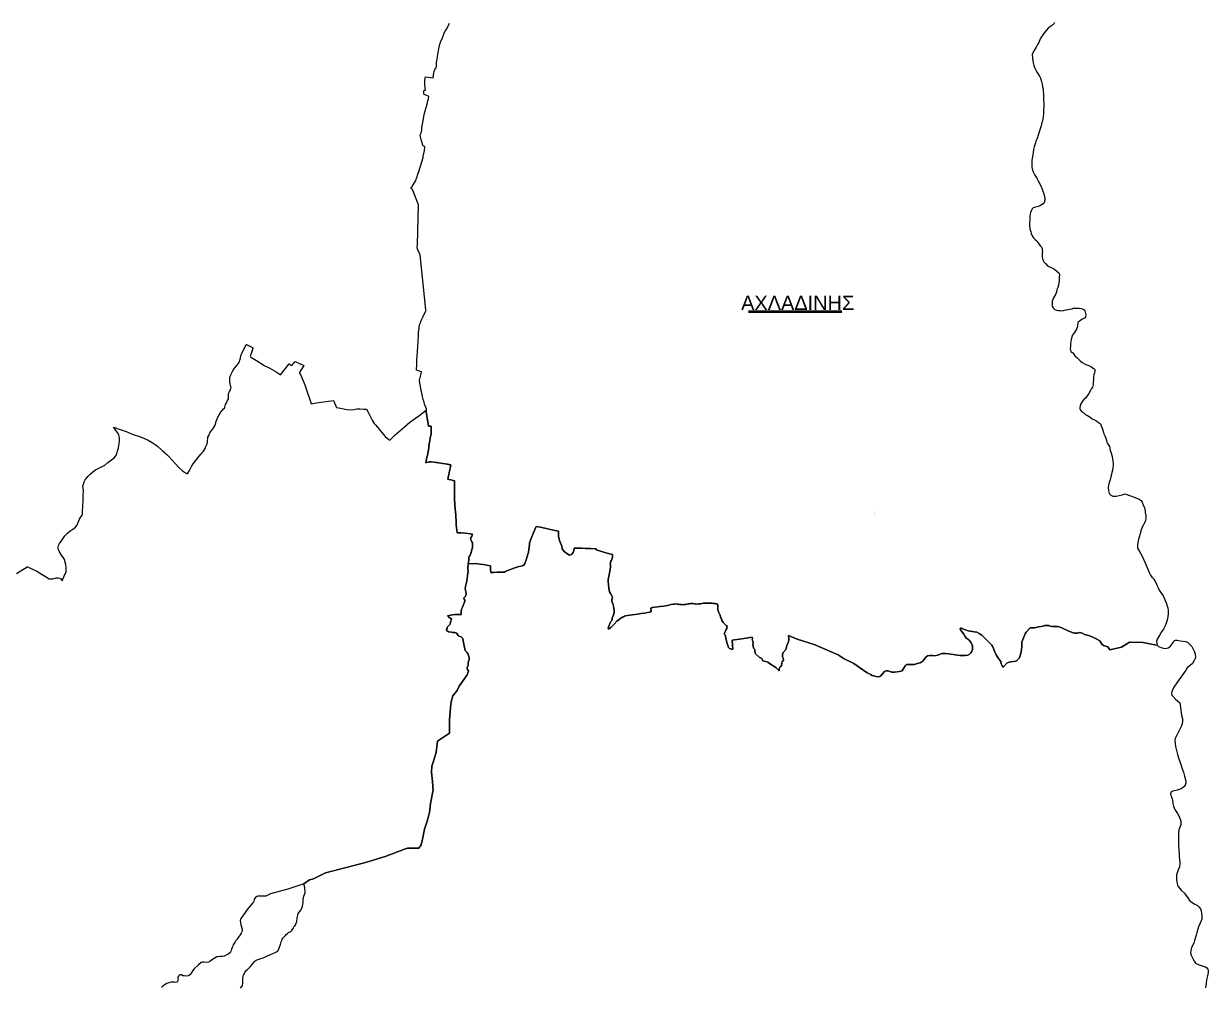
# Model space of a CAD drawing. Header units: metres. Extents: x 245125 to 394351, y 270578 to 4233311.
# Drawn here: x 298601 to 306903, y 4173546 to 4180300 of the extents above; entities that cross this region are included whole.
import ezdxf
from ezdxf.enums import TextEntityAlignment as Align
from ezdxf.lldxf.tags import DXFTag

# ---------------------------------------------------------------- set-up
doc = ezdxf.new("R2010")
doc.units = ezdxf.units.M
doc.linetypes.add('{ Curtain }', pattern=[0])
for name, color, linetype in [('4495-(228-329)', 103, 'Continuous'), ('ASTOTA', 7, 'Continuous'), ('topo2022', 30, 'Continuous'), ('ΗΛΕΙΑ_Ονομασία ΟΤΑ_ΟΚΧΕ', 6, 'Continuous')]:
    doc.layers.add(name, color=color, linetype=linetype)
doc.styles.add('ARIAL', font='arial.ttf')
doc.styles.get("Standard").update_dxf_attribs({"font": 'arial.ttf'})
tags = doc.linetypes.add('HIDDEN', pattern=[0.375, 0.25, -0.125]).pattern_tags.tags
tags[6:7] = [DXFTag(74, 4), DXFTag(75, 0), DXFTag(340, '0'), DXFTag(46, 1.0), DXFTag(50, 0.0), DXFTag(44, 0.0), DXFTag(45, 0.0)]
tags[4:5] = [DXFTag(74, 4), DXFTag(75, 0), DXFTag(340, '0'), DXFTag(46, 1.0), DXFTag(50, 0.0), DXFTag(44, 0.0), DXFTag(45, 0.0)]

msp = doc.modelspace()

# ---------------------------------------------------------------- linework, layer by layer
at = {"layer": '4495-(228-329)', "color": 103}
for p, q in [((303681.4, 4178287.5), (304333.8, 4178287.5)), ((303681.4, 4178277.6), (304333.8, 4178277.6))]:
    msp.add_line(p, q, dxfattribs=at)
at = {"layer": 'ASTOTA', "color": 253, "linetype": 'HIDDEN', "ltscale": 300}
for points in [[(305824, 4180309.9), (305820.4, 4180298.8), (305810.7, 4180289), (305796.7, 4180280.3), (305783.7, 4180271.3), (305765.5, 4180253.3), (305747.6, 4180230.2), (305733.6, 4180209.1), (305725.5, 4180194.3), (305714.3, 4180168.8), (305706, 4180153.5), (305697.4, 4180136.4), (305689.7, 4180123.9), (305679.7, 4180110.6), (305669.3, 4180083.9), (305668.4, 4180076.7), (305669.7, 4180065.8), (305670.7, 4180055.1), (305672.3, 4180042.6), (305675.8, 4180025), (305680.3, 4180008.5), (305687.9, 4179988), (305694.1, 4179975), (305702.6, 4179958.9), (305719, 4179932.4), (305726.5, 4179917.9), (305734.3, 4179895), (305738.3, 4179875.5), (305741.8, 4179858.6), (305744.4, 4179842.6), (305746.1, 4179825.1), (305747.4, 4179811.6), (305748.4, 4179785.9), (305747.9, 4179767.2), (305750.2, 4179744.3), (305751, 4179731.3), (305750.9, 4179714.1), (305748.6, 4179700.4), (305747.3, 4179685.1), (305746.8, 4179669.3), (305745.2, 4179650.4), (305742.9, 4179633.5), (305739.8, 4179617.1), (305736.9, 4179606.9), (305734, 4179597.2), (305730.7, 4179583.6), (305726.7, 4179570), (305722.9, 4179556.9), (305717.3, 4179539.5), (305712, 4179526.1), (305707.8, 4179511.8), (305705, 4179501.9), (305700.5, 4179491.4), (305696.3, 4179480.6), (305688.5, 4179457.2), (305683, 4179438.3), (305677.6, 4179417.5), (305674.4, 4179397.6), (305673.1, 4179381.1), (305669.3, 4179357.9), (305667, 4179342.2), (305666.7, 4179330.2), (305666.7, 4179313), (305666.7, 4179297.8), (305668.6, 4179284.7), (305670.9, 4179274.3), (305673.2, 4179268.7), (305675.6, 4179262.9), (305681, 4179251.6), (305686.8, 4179239.7), (305700.2, 4179217.8), (305709.8, 4179199.6), (305711.3, 4179196.9), (305716.3, 4179185.2), (305730.8, 4179158.8), (305744.1, 4179127), (305749.3, 4179108.9), (305755, 4179086.5), (305758.1, 4179075.3), (305756, 4179062.8), (305751.9, 4179048.1), (305744.6, 4179036.7), (305726.9, 4179026.3), (305713.4, 4179019.3), (305692.4, 4179014.5), (305675.7, 4179009.3), (305667.4, 4179003.3), (305662.7, 4178994.1), (305657, 4178978.2), (305653.9, 4178966.8), (305653.1, 4178948.3), (305650.8, 4178923.6), (305649.5, 4178904.6), (305649.5, 4178888), (305652.8, 4178862.6), (305658, 4178843.1), (305661.9, 4178829.6), (305668.7, 4178813.4), (305678.6, 4178799.9), (305689, 4178788.3), (305700.5, 4178777.9), (305703.6, 4178773.8), (305709.6, 4178765.6), (305710.9, 4178763.8), (305718.1, 4178753.6), (305725.9, 4178742.2), (305734.5, 4178733.9), (305737.9, 4178723.2), (305737.3, 4178717.6), (305740.2, 4178701.4), (305738.3, 4178694.4), (305738.3, 4178679.4), (305738.3, 4178666.1), (305741.2, 4178653.3), (305743.5, 4178645), (305750.9, 4178632), (305762, 4178618.5), (305776.5, 4178604.3), (305784.4, 4178598), (305794.7, 4178594.2), (305807.2, 4178589.4), (305819.2, 4178583.2), (305828.2, 4178578.6), (305842.3, 4178566.4), (305854.2, 4178553.9), (305860, 4178542.5), (305860.5, 4178534.1), (305856.9, 4178525.5), (305857.7, 4178513.1), (305856.6, 4178497.2), (305854.7, 4178481.1), (305852.9, 4178468.4), (305847.2, 4178450.5), (305842.3, 4178438.5), (305840.8, 4178427.1), (305837.6, 4178413.3), (305832.5, 4178402.9), (305818.9, 4178380), (305812.9, 4178368.3), (305809.5, 4178354.6), (305808.6, 4178340), (305808.5, 4178320), (305815.3, 4178308.3), (305828, 4178297.1), (305837.7, 4178291.7), (305851.1, 4178290.6), (305863.9, 4178289.1), (305880, 4178288.9), (305895.3, 4178291.7), (305907, 4178295.5), (305918.7, 4178298.2), (305930.7, 4178300.7), (305947.8, 4178302.9), (305958.9, 4178305.5), (305973.8, 4178307), (305997.7, 4178306.7), (306014, 4178303.4), (306024.5, 4178299.5), (306033.6, 4178294), (306038.2, 4178287.8), (306040.6, 4178279.2), (306043.6, 4178259), (306041.8, 4178245.1), (306039.7, 4178239.4), (306034.6, 4178236), (306021.8, 4178230.6), (306010.4, 4178222.9), (305998.2, 4178213.8), (305989.9, 4178208.2), (305988.1, 4178204.1), (305985.7, 4178182.8), (305982.8, 4178171.4), (305980, 4178159.9), (305972, 4178147.4), (305963.9, 4178135.7), (305949.6, 4178114.7), (305946.3, 4178103.3), (305942.3, 4178087), (305938.2, 4178072.4), (305937.2, 4178059.2), (305936.1, 4178039.4), (305935.4, 4178023), (305935.9, 4178008.9), (305941.1, 4177999.9), (305953.5, 4177992.6), (305959.5, 4177983.2), (305970.2, 4177971.3), (305982.3, 4177959.9), (305994.9, 4177947.6), (306003.7, 4177937.8), (306019.2, 4177925.5), (306044.4, 4177912.3), (306064.4, 4177904), (306081.8, 4177895.5), (306101.4, 4177883.4), (306106.5, 4177875.7), (306106.5, 4177862.4), (306105, 4177853.1), (306101.4, 4177841.7), (306098.8, 4177828.1), (306099, 4177810.7), (306096.4, 4177784), (306094.8, 4177772.5), (306091.3, 4177753.6), (306084, 4177742.7), (306077.7, 4177729.6), (306065.2, 4177708.4), (306053.8, 4177692), (306043.6, 4177678.2), (306030.9, 4177666), (306020.5, 4177653.7), (306008.9, 4177636.1), (306003.9, 4177621.5), (306001.8, 4177610.9), (306002.3, 4177601.3), (306007.6, 4177590.9), (306017.4, 4177580.8), (306030.1, 4177572), (306042.1, 4177561.3), (306056.9, 4177553.4), (306075.3, 4177541.5), (306089.9, 4177531.2), (306104.5, 4177523.9), (306113.6, 4177518.4), (306123.2, 4177512.5), (306131.7, 4177507), (306141.1, 4177500.4), (306146.6, 4177494.2), (306151.5, 4177482.5), (306158.5, 4177466.4), (306163.4, 4177451.1), (306167.1, 4177436), (306170.7, 4177425.3), (306177.3, 4177412.1), (306185.5, 4177394.4), (306189.9, 4177379.7), (306192, 4177367.4), (306196.4, 4177358.3), (306209.4, 4177337.8), (306215.9, 4177311.1), (306224.5, 4177283.8), (306229, 4177266.9), (306231.6, 4177248.7), (306233.6, 4177236.4), (306236, 4177218.1), (306235.1, 4177202.5), (306234.1, 4177188.2), (306231.2, 4177172.1), (306226.8, 4177154.9), (306221.6, 4177132.6), (306214.4, 4177103.4), (306208.7, 4177084.7), (306201.4, 4177051.2), (306202.4, 4177025.3), (306207.6, 4177008.3), (306219.4, 4176995.1), (306234.4, 4176988.6), (306256, 4176989.4), (306278, 4176992.5), (306299.8, 4176998.4), (306320.1, 4177004.5), (306349.7, 4176992.7), (306389.2, 4176979.3), (306418.1, 4176967.3), (306431.1, 4176959.5), (306438.1, 4176947.6), (306446.1, 4176927.6), (306454.7, 4176906.7), (306460.4, 4176887), (306461.3, 4176875), (306464.4, 4176853.7), (306464.4, 4176832.9), (306462.2, 4176817.4), (306456.3, 4176803.1), (306448.8, 4176789.1), (306439.4, 4176771.9), (306430.9, 4176745.6), (306425.1, 4176724.1), (306418.9, 4176701), (306411.8, 4176676), (306405.9, 4176649.7), (306405.9, 4176625.1), (306420.9, 4176599.9), (306438.6, 4176568.4), (306448.7, 4176547.7), (306459.2, 4176522.4), (306469.5, 4176498.8), (306479.1, 4176476.7), (306488.8, 4176453), (306497.6, 4176435.2), (306507.2, 4176422.1), (306520.5, 4176407.3), (306528.6, 4176395.7), (306537.6, 4176378.2), (306542, 4176365), (306550.8, 4176345.3), (306558.6, 4176329.6), (306574.2, 4176307.5), (306585.2, 4176290.4), (306596.3, 4176269.8), (306600.7, 4176257.4), (306608.6, 4176236.8), (306612.7, 4176225), (306619.2, 4176205.7), (306620.8, 4176188), (306621.3, 4176173.7), (306620.8, 4176160.7), (306616.3, 4176128.8), (306613, 4176113.9), (306607.5, 4176099.9), (306599.5, 4176081), (306587.8, 4176056.3), (306574.3, 4176037), (306562.3, 4176017.3), (306545.2, 4175985.8), (306540.7, 4175969.5), (306541.6, 4175957.5), (306544.9, 4175944.5), (306528.9, 4175947.6), (306446.9, 4175963.9), (306351.1, 4175965.7), (306293.7, 4175929.4), (306213.4, 4175911.1), (306198.7, 4175932.7), (306168.8, 4175941.2), (306155.7, 4175952.3), (306142.9, 4175974.1), (306121.4, 4175986.4), (306098, 4175997.2), (306066.1, 4176012.7), (306034.5, 4176018.7), (306019, 4176028.8), (306000.9, 4176034.3), (305987.1, 4176029.5), (305965, 4176028.5), (305955, 4176032), (305925, 4176043), (305885, 4176062.5), (305865, 4176071), (305855, 4176073.5), (305845, 4176074.5), (305835, 4176075), (305825, 4176075), (305815, 4176075.5), (305805, 4176076.5), (305795, 4176078.5), (305785, 4176081.5), (305775, 4176083), (305765, 4176083), (305755, 4176081.5), (305745, 4176078.5), (305715, 4176073.5), (305685, 4176066), (305655, 4176065), (305626, 4176035), (305620, 4176025), (305607, 4175995), (305596, 4175965), (305595, 4175935), (305590.7, 4175896.1), (305579.9, 4175854.8), (305555.7, 4175831.7), (305516.7, 4175828.5), (305492, 4175820.2), (305466.7, 4175792.1), (305465.1, 4175790.4), (305457.5, 4175799.3), (305451.6, 4175814.1), (305449.4, 4175829.4), (305439.7, 4175840.8), (305431.8, 4175851.2), (305417.7, 4175872.6), (305404.2, 4175903.4), (305391.9, 4175933.8), (305385.1, 4175945.6), (305351.1, 4175979.9), (305316.2, 4176014), (305296.2, 4176027.1), (305280.9, 4176034.8), (305261.2, 4176038.1), (305220.8, 4176046), (305193.2, 4176054), (305178.2, 4176061.9), (305172.1, 4176063.9), (305166.3, 4176062.7), (305164.8, 4176057.5), (305171.9, 4176042.5), (305189.4, 4176020.5), (305199.6, 4176005.1), (305206.8, 4175994.4), (305215.7, 4175989), (305222.1, 4175984.4), (305227.3, 4175980), (305236.2, 4175967.6), (305245.5, 4175952), (305249, 4175941), (305250.7, 4175928), (305250.1, 4175914.7), (305245.6, 4175902.3), (305239, 4175891.6), (305227.3, 4175879.8), (305218.3, 4175875.4), (305199.4, 4175872.7), (305183.1, 4175872.6), (305164.2, 4175872.2), (305144.5, 4175875), (305129.7, 4175877.2), (305115.1, 4175879.4), (305099.3, 4175881.8), (305081, 4175884.6), (305061.1, 4175885.5), (305046.5, 4175886.9), (305034.7, 4175886.8), (305022.7, 4175881.1), (305007.5, 4175874.3), (304984.4, 4175870.1), (304966.6, 4175872.7), (304950.9, 4175873.1), (304934, 4175869.3), (304923.2, 4175861.3), (304904.8, 4175835.5), (304883.7, 4175821.5), (304861.4, 4175816.1), (304843.9, 4175808.8), (304819.7, 4175809.1), (304796.9, 4175809.9), (304787.9, 4175808.5), (304778.3, 4175798.8), (304757.5, 4175764), (304739.5, 4175760.2), (304703.8, 4175754.9), (304685.2, 4175755.7), (304657.8, 4175764.6), (304646.8, 4175764.9), (304638.3, 4175763), (304633.5, 4175759.1), (304619.7, 4175743), (304605.8, 4175726.4), (304592.3, 4175722), (304575.2, 4175724.1), (304555.8, 4175729.6), (304546.1, 4175733.1), (304536.3, 4175740), (304532.9, 4175741.3), (304511.2, 4175749.8), (304417.5, 4175816), (304350.4, 4175849.5), (304308.9, 4175877.3), (304140.1, 4175949.5), (304020.5, 4175985.7), (303961.1, 4176012), (303963.5, 4175989.1), (303960.9, 4175966.5), (303951.7, 4175949.8), (303942.7, 4175914.6), (303923.5, 4175893.7), (303919.1, 4175878.2), (303918.2, 4175863), (303923.9, 4175853.2), (303926.1, 4175842.1), (303922.1, 4175834.1), (303916.2, 4175829), (303914.1, 4175821.5), (303911.3, 4175800.5), (303901.9, 4175791.9), (303896.3, 4175777.7), (303895, 4175765), (303875, 4175785), (303865, 4175792), (303835, 4175812), (303815, 4175825), (303800.2, 4175830), (303780.1, 4175835.4), (303773.5, 4175850.2), (303754.7, 4175860.1), (303730.4, 4175884.8), (303724.7, 4175899.9), (303725, 4175915), (303715, 4175923), (303713.4, 4175938.8), (303709.7, 4175950.4), (303711.9, 4175961.2), (303710.1, 4175972.1), (303706, 4175980.9), (303707.5, 4175991.6), (303706.1, 4175999.9), (303664.9, 4175993.7), (303634, 4175989), (303566.3, 4175978.9), (303568.8, 4175945.1), (303571.2, 4175916), (303560.4, 4175917.4), (303553.5, 4175918.7), (303548.3, 4175921.5), (303544.9, 4175924.3), (303541.3, 4175928.1), (303538, 4175935.1), (303531.2, 4175955.5), (303526.2, 4175973.4), (303517.1, 4176017.5), (303509.3, 4176023.1), (303515.2, 4176033.5), (303524.9, 4176053.9), (303527.8, 4176061.9), (303529.4, 4176071.6), (303530.1, 4176079.9), (303523.6, 4176082.3), (303509.7, 4176097), (303503.5, 4176104.4), (303498.7, 4176110.5), (303494.3, 4176117.5), (303492.6, 4176120.9), (303490.5, 4176125.9), (303487.8, 4176134.6), (303485.2, 4176141.5), (303481.2, 4176154.3), (303477.8, 4176164.1), (303472.8, 4176173.9), (303468, 4176185.3), (303464.9, 4176194.9), (303464.3, 4176199.5), (303464.1, 4176203.9), (303464.4, 4176208.3), (303465.5, 4176217.2), (303465.9, 4176223.5), (303465.2, 4176227.2), (303463.8, 4176230.3), (303461.9, 4176232.3), (303459.8, 4176233.7), (303457.3, 4176234.5), (303453.8, 4176235.2), (303445.9, 4176236), (303431.8, 4176237.1), (303424, 4176237.9), (303410.4, 4176238.3), (303391.8, 4176238.2), (303375.8, 4176238.5), (303363.9, 4176238.2), (303352.8, 4176236.4), (303344.3, 4176234.9), (303329.5, 4176233.5), (303312.9, 4176232.7), (303308.3, 4176232.8), (303303, 4176233.5), (303293.2, 4176235.5), (303287.6, 4176236.4), (303281.5, 4176237), (303275.6, 4176236.7), (303266.6, 4176235.1), (303256.3, 4176233.4), (303249.4, 4176232.2), (303241.5, 4176230.4), (303229.8, 4176228.7), (303219, 4176228.4), (303211.6, 4176228.6), (303207, 4176229), (303197.8, 4176230.3), (303187.2, 4176232.1), (303179.3, 4176232.9), (303171.1, 4176233.1), (303162.1, 4176232.7), (303154.3, 4176231.8), (303138.7, 4176229.3), (303128.4, 4176227), (303113.2, 4176222.5), (303099.8, 4176219.7), (303087.6, 4176217.9), (303060.8, 4176214.8), (303041.7, 4176212.5), (303025, 4176210.8), (303010.6, 4176209.5), (303003.5, 4176208.4), (302998.5, 4176206.8), (302996.3, 4176204.8), (302995.5, 4176201.9), (302995.7, 4176198.6), (302998.9, 4176186.9), (302998.8, 4176183.2), (302998.1, 4176180.8), (302997.1, 4176179.4), (302994.5, 4176177.4), (302990.9, 4176175.8), (302986.3, 4176175), (302972.6, 4176173.1), (302951.4, 4176169.7), (302927.2, 4176165.7), (302904.9, 4176162.7), (302864.1, 4176156.6), (302831.6, 4176151.8), (302819.1, 4176149.4), (302811.6, 4176147.1), (302805, 4176144.2), (302797.5, 4176140.2), (302786.1, 4176133.3), (302773.4, 4176124), (302757.6, 4176112.2), (302738.8, 4176092.6), (302727.2, 4176080), (302715, 4176069.5), (302699.6, 4176057.4), (302697, 4176066.1), (302703.8, 4176084.4), (302708.5, 4176094.3), (302712.7, 4176104.8), (302715.7, 4176109.7), (302721.9, 4176118.5), (302724.2, 4176125), (302725.4, 4176132.6), (302728, 4176141.7), (302734.2, 4176156.6), (302737.8, 4176174.3), (302738.9, 4176190), (302737.6, 4176201.1), (302731.9, 4176228.8), (302722.9, 4176250.9), (302723, 4176259.9), (302725.2, 4176270.8), (302726.9, 4176281.1), (302721.6, 4176289.6), (302712.2, 4176306.2), (302707.1, 4176318.8), (302704.4, 4176331.2), (302702.6, 4176342.2), (302700, 4176369.3), (302696.5, 4176388.9), (302695.7, 4176399), (302696.7, 4176406.6), (302699.1, 4176414.8), (302702.4, 4176428.1), (302706.5, 4176449.2), (302711, 4176478.8), (302712.2, 4176491.8), (302712.4, 4176504.5), (302711.5, 4176514.4), (302712.2, 4176521.8), (302715.5, 4176532.3), (302719.7, 4176539.7), (302724.7, 4176552.3), (302727.2, 4176563.5), (302728.1, 4176578.7), (302726.2, 4176579.2), (302680.8, 4176592.4), (302672.4, 4176594.8), (302613.8, 4176611.8), (302611.6, 4176619.5), (302572.4, 4176622.9), (302538.4, 4176623.2), (302513.1, 4176623.4), (302459.2, 4176623.9), (302455.7, 4176608.3), (302450.5, 4176594), (302439.1, 4176579.6), (302426.7, 4176576.1), (302414.6, 4176581.3), (302388.6, 4176600.5), (302375.1, 4176620.8), (302373.3, 4176638.7), (302356.5, 4176677.3), (302349.8, 4176708.2), (302349.6, 4176743.3), (302281.8, 4176757.6), (302263.8, 4176761.4), (302208.9, 4176773), (302192.8, 4176776.4), (302170.1, 4176727.3), (302159.7, 4176699.1), (302157.3, 4176692.7), (302145.8, 4176661.4), (302144.8, 4176653), (302138.4, 4176593.7), (302134.6, 4176581.4), (302124.9, 4176549.9), (302113.5, 4176516.8), (302104, 4176503.3), (302064.4, 4176494.1), (302042.2, 4176486.5), (301974.3, 4176461.3), (301973, 4176455.7), (301922.5, 4176455.3), (301918.6, 4176455.2), (301894.7, 4176455), (301873.6, 4176454.3), (301871.3, 4176477.5), (301872.4, 4176501.6), (301820.2, 4176509.5), (301798.9, 4176511.4), (301768.2, 4176516.8), (301749.9, 4176515.5), (301718.8, 4176517.1), (301716.3, 4176517.2), (301717.6, 4176527.8), (301719.3, 4176539.1), (301720.2, 4176549.2), (301721.1, 4176557.9), (301723.1, 4176564.9), (301728.8, 4176575.8), (301735, 4176588.2), (301736.8, 4176594.3), (301738.4, 4176600.5), (301740.1, 4176607.4), (301743.3, 4176620.6), (301745.1, 4176631.7), (301747, 4176645), (301746.7, 4176653.3), (301745.5, 4176660.8), (301742.1, 4176667.9), (301736.6, 4176678.5), (301733.3, 4176684.7), (301733, 4176689.6), (301735.3, 4176696.8), (301741.9, 4176708.5), (301744.3, 4176715.6), (301745.4, 4176723.3), (301743, 4176723.2), (301732.3, 4176723.9), (301712.8, 4176726.9), (301694.7, 4176729.4), (301667.2, 4176731.9), (301638.9, 4176732.5), (301633.4, 4176769.7), (301632.8, 4176776.3), (301632.3, 4176780.3), (301631, 4176809.3), (301627.6, 4176887.2), (301625.2, 4176892.1), (301620.7, 4176969.1), (301618.8, 4177097.5), (301593.5, 4177103.2), (301580.1, 4177106.6), (301574.3, 4177108.3), (301582.8, 4177153), (301593.2, 4177207.4), (301593.3, 4177208.5), (301584.5, 4177209.7), (301577, 4177211.2), (301570.1, 4177213), (301565.5, 4177213.7), (301556.5, 4177214.9), (301538.3, 4177218.2), (301524, 4177220.7), (301508.8, 4177223), (301500, 4177224.2), (301489.9, 4177225.3), (301478, 4177226.6), (301455.5, 4177228.9), (301449.8, 4177229.1), (301443.2, 4177228.6), (301434.7, 4177226.6), (301427, 4177224.8), (301419.3, 4177223.1), (301419.8, 4177225.8), (301428, 4177272), (301431.2, 4177273.9), (301441.6, 4177342.3), (301440.1, 4177342.5), (301449, 4177393), (301449.6, 4177396.2), (301453.1, 4177416.7), (301455.6, 4177422.1), (301457, 4177479.7), (301450, 4177479.7), (301437.1, 4177478.4), (301421, 4177580.3), (301421.3, 4177582.4), (301422.5, 4177590.8), (301423.4, 4177597.1), (301423.1, 4177600.9), (301410.5, 4177634), (301406.8, 4177646.6), (301401.3, 4177665.4), (301394.5, 4177699.3), (301388.7, 4177723.6), (301385, 4177738.9), (301380.8, 4177758.7), (301376.2, 4177780.8), (301375.4, 4177802.3), (301388.7, 4177858.6), (301389.1, 4177860.2), (301352.8, 4177871.4), (301353, 4177873.4), (301355.2, 4177910.8), (301355.4, 4177923), (301356, 4177945.5), (301357.5, 4177969.9), (301360.2, 4178002.6), (301364.7, 4178074.8), (301368.4, 4178113.7), (301368.5, 4178142.7), (301370.7, 4178143), (301372.2, 4178173.2), (301375.4, 4178190.6), (301380.8, 4178204.4), (301387.1, 4178220.6), (301401, 4178248.5), (301403.8, 4178254.5), (301420.4, 4178289.3), (301419.8, 4178294.9), (301401.3, 4178477.8), (301382.5, 4178655.9), (301379.6, 4178683.1), (301365.3, 4178707.8), (301357.3, 4178728.3), (301360.7, 4178753.2), (301367.2, 4179031.3), (301326.5, 4179139.2), (301325.9, 4179139.9), (301315.4, 4179145.6), (301314.2, 4179150.3), (301318.6, 4179153.9), (301322.7, 4179160.2), (301329.3, 4179170.5), (301348, 4179202.1), (301351.7, 4179211), (301358.2, 4179226.8), (301361.6, 4179238.1), (301369.2, 4179263.5), (301392, 4179331.4), (301399.5, 4179362), (301401.1, 4179369), (301409.3, 4179412.2), (301412.6, 4179434.4), (301413.1, 4179438.1), (301411.1, 4179439.5), (301409.3, 4179439.8), (301400.1, 4179441.1), (301399.8, 4179442.2), (301388.9, 4179479.4), (301383.7, 4179497.5), (301378.9, 4179520.6), (301379.5, 4179521.7), (301384.3, 4179530.4), (301388, 4179540.9), (301391, 4179557.3), (301391.3, 4179569.6), (301402.5, 4179633.7), (301407.7, 4179664.5), (301414.3, 4179689), (301429.2, 4179737.5), (301433.5, 4179759.9), (301436.7, 4179773.8), (301439.7, 4179786.6), (301441.1, 4179790.4), (301405.2, 4179807.4), (301405.3, 4179809.9), (301405.4, 4179811.9), (301406.1, 4179828.6), (301406.2, 4179834.2), (301417.1, 4179833.5), (301412.8, 4179871.5), (301412.8, 4179904.5), (301416.8, 4179927.4), (301470.3, 4179920.9), (301475.6, 4179955.7), (301478.1, 4179965.6), (301482, 4179977.2), (301485, 4179986.6), (301490.9, 4179990.9), (301493.1, 4180001.9), (301494.5, 4180007.7), (301492.8, 4180026.3), (301497.8, 4180054.6), (301500.1, 4180068.1), (301503.3, 4180086.3), (301514.4, 4180148.3), (301521.6, 4180171.2), (301535.2, 4180200.4), (301546.8, 4180235), (301551.1, 4180245.5), (301565.1, 4180265.1), (301584.7, 4180303)], [(298550, 4176446.4), (298625.1, 4176492.9), (298627.5, 4176494.4), (298692.5, 4176463.6), (298778.8, 4176409.8), (298792.3, 4176408.5), (298805.2, 4176410.1), (298827.5, 4176415.6), (298841.8, 4176416.9), (298851.2, 4176414.9), (298860.6, 4176409.6), (298870.1, 4176394.9), (298886.7, 4176435.4), (298892.3, 4176442.6), (298897.9, 4176459.5), (298899.5, 4176469.7), (298898.1, 4176487.6), (298895.3, 4176510.5), (298892.5, 4176525.4), (298888.4, 4176537.7), (298883.3, 4176549.5), (298864.7, 4176575.7), (298849.9, 4176604), (298842.2, 4176620.9), (298841.3, 4176632.7), (298843.6, 4176642.5), (298851.3, 4176656.2), (298869.8, 4176683.1), (298889.6, 4176710.7), (298908.7, 4176728.9), (298924.9, 4176743.7), (298945.1, 4176757.4), (298963.6, 4176772.1), (298973.1, 4176783.8), (298980.4, 4176799.7), (298987, 4176816.7), (298991.3, 4176828.3), (298999.7, 4176840.4), (299009.5, 4176855.9), (299012, 4176867.7), (299013.3, 4176886.8), (299014.8, 4176914.6), (299017, 4176961.4), (299018.5, 4176995.2), (299019.1, 4177022.9), (299016.5, 4177046.2), (299016.3, 4177059.2), (299019.5, 4177073.8), (299024.5, 4177088.3), (299032.4, 4177102.6), (299042.8, 4177118.1), (299053, 4177129.9), (299066.1, 4177142.5), (299085.1, 4177159.4), (299103.2, 4177173.5), (299122.7, 4177183.4), (299146, 4177195.6), (299169.5, 4177205.7), (299191.2, 4177224.3), (299216.2, 4177243.7), (299235.2, 4177258.6), (299244.5, 4177269.1), (299250.3, 4177278), (299256.7, 4177297), (299264.4, 4177327.6), (299270.1, 4177355.7), (299271.8, 4177376.3), (299271.2, 4177392.2), (299268.9, 4177408.6), (299266.6, 4177417.9), (299259, 4177434.8), (299247.6, 4177449), (299236.1, 4177462.3), (299230.3, 4177472), (299276.8, 4177456.3), (299319.5, 4177441), (299361.4, 4177423.8), (299419.2, 4177403.9), (299447.2, 4177393.7), (299474, 4177382.3), (299501.8, 4177365.1), (299522.3, 4177351.3), (299538.1, 4177338.8), (299571.9, 4177308.3), (299603.2, 4177280), (299620.5, 4177263.9), (299641.3, 4177242.3), (299688.7, 4177190.7), (299713.2, 4177167.2), (299734.7, 4177153.2), (299750, 4177146.1), (299752.2, 4177150.4), (299761.8, 4177167.9), (299777.3, 4177196.7), (299788.7, 4177214.6), (299803.7, 4177235.8), (299821.5, 4177258.3), (299843.2, 4177284), (299860.7, 4177305.1), (299865.9, 4177311.6), (299872.5, 4177322.2), (299878.4, 4177337), (299883.1, 4177351.1), (299888.3, 4177368.1), (299890, 4177379.7), (299890.2, 4177392.5), (299892.3, 4177402.4), (299897.3, 4177414.9), (299906.1, 4177433.5), (299916.3, 4177448.5), (299920.5, 4177454), (299929.2, 4177463.5), (299936.4, 4177475.3), (299941.5, 4177486.4), (299947.1, 4177502.3), (299948.3, 4177508.1), (299951.4, 4177518.7), (299962.5, 4177543.2), (299972.2, 4177561.8), (299977.1, 4177574), (299983.9, 4177583.3), (299990.6, 4177590.4), (300001.8, 4177600.4), (300007.7, 4177606.4), (300010.6, 4177613.1), (300013.2, 4177621), (300015.4, 4177630.2), (300018.6, 4177638.7), (300029.7, 4177658.7), (300035.1, 4177672.1), (300036.5, 4177680.9), (300035.3, 4177692.4), (300036, 4177705.1), (300037.6, 4177712.2), (300042.5, 4177721.9), (300050.2, 4177733), (300053.5, 4177743.3), (300053.9, 4177749.5), (300053.3, 4177756.7), (300048.7, 4177775.9), (300048.7, 4177777.9), (300046.4, 4177789.5), (300045.5, 4177802.8), (300046.5, 4177819.6), (300053.2, 4177838.9), (300067.3, 4177867.9), (300078.7, 4177885.7), (300092.6, 4177903.5), (300103, 4177917.5), (300112.3, 4177932.2), (300115.5, 4177942.3), (300119.6, 4177956.6), (300123.4, 4177975.1), (300129.7, 4177989.1), (300139.6, 4178010.1), (300150.7, 4178030.8), (300159.7, 4178052.3), (300161.6, 4178051.4), (300203.9, 4178031.3), (300205.6, 4178024.7), (300196.4, 4177995.9), (300189.4, 4177975.9), (300188.4, 4177970.7), (300189.6, 4177965.9), (300196.8, 4177961), (300232.2, 4177940.5), (300276.9, 4177911.5), (300285.2, 4177905.2), (300320.7, 4177887.8), (300369.4, 4177859.3), (300390.5, 4177846), (300399.5, 4177840.4), (300460.6, 4177917.5), (300481.1, 4177905.8), (300504.2, 4177933.7), (300563.7, 4177904.5), (300530.4, 4177853.4), (300540.4, 4177842.2), (300560.1, 4177796.5), (300565.7, 4177781), (300570.3, 4177768.3), (300586.8, 4177720.7), (300610.1, 4177652), (300614.6, 4177636), (300652, 4177642.3), (300702.1, 4177650.7), (300772, 4177659), (300792.5, 4177611.3), (300820.3, 4177604.7), (300866.5, 4177595.5), (300891.5, 4177593.4), (300913.7, 4177597.3), (300935.9, 4177600.1), (300955.9, 4177600.1), (300982, 4177599.7), (301002.8, 4177598), (301014.3, 4177577.2), (301043.4, 4177522.1), (301058, 4177499.1), (301068.5, 4177486.4), (301090, 4177460.4), (301097.5, 4177451.6), (301122.8, 4177421.8), (301134.3, 4177408.2), (301160.6, 4177385.8), (301166.4, 4177380.8), (301174.7, 4177389.5), (301204.8, 4177419.1), (301269.7, 4177475.3), (301307, 4177507.6), (301370.7, 4177552.7), (301422.5, 4177590.8), (301421.3, 4177582.4), (301421, 4177580.3), (301437.1, 4177478.4), (301450, 4177479.7), (301457, 4177479.7), (301455.6, 4177422.1), (301453.1, 4177416.7), (301449.6, 4177396.2), (301449, 4177393), (301440.1, 4177342.5), (301441.6, 4177342.3), (301431.2, 4177273.9), (301428, 4177272), (301419.8, 4177225.8), (301419.3, 4177223.1), (301427, 4177224.8), (301434.7, 4177226.6), (301443.2, 4177228.6), (301449.8, 4177229.1), (301455.5, 4177228.9), (301478, 4177226.6), (301489.9, 4177225.3), (301500, 4177224.2), (301508.8, 4177223), (301524, 4177220.7), (301538.3, 4177218.2), (301556.5, 4177214.9), (301565.5, 4177213.7), (301570.1, 4177213), (301577, 4177211.2), (301584.5, 4177209.7), (301593.3, 4177208.5), (301593.2, 4177207.4), (301582.8, 4177153), (301574.3, 4177108.3), (301580.1, 4177106.6), (301593.5, 4177103.2), (301618.8, 4177097.5), (301620.7, 4176969.1), (301625.2, 4176892.1), (301627.6, 4176887.2), (301631, 4176809.3), (301632.3, 4176780.3), (301632.8, 4176776.3), (301633.4, 4176769.7), (301638.9, 4176732.5), (301667.2, 4176731.9), (301694.7, 4176729.4), (301712.8, 4176726.9), (301732.3, 4176723.9), (301743, 4176723.2), (301745.4, 4176723.3), (301744.3, 4176715.6), (301741.9, 4176708.5), (301735.3, 4176696.8), (301733, 4176689.6), (301733.3, 4176684.7), (301736.6, 4176678.5), (301742.1, 4176667.9), (301745.5, 4176660.8), (301746.7, 4176653.3), (301747, 4176645), (301745.1, 4176631.7), (301743.3, 4176620.6), (301740.1, 4176607.4), (301738.4, 4176600.5), (301736.8, 4176594.3), (301735, 4176588.2), (301728.8, 4176575.8), (301723.1, 4176564.9), (301721.1, 4176557.9), (301720.2, 4176549.2), (301719.3, 4176539.1), (301717.6, 4176527.8), (301716.3, 4176517.2), (301715, 4176507.2), (301713.4, 4176493.5), (301713.9, 4176477.9), (301714.7, 4176463.3), (301713.7, 4176451.3), (301711.3, 4176430.1), (301706, 4176393), (301696.7, 4176355.7), (301695, 4176340.7), (301696.5, 4176330.2), (301699.6, 4176316.5), (301701, 4176307.8), (301700.9, 4176301.4), (301700, 4176295.8), (301697.5, 4176289), (301694, 4176284.3), (301690.4, 4176280.6), (301687.7, 4176277.8), (301685.7, 4176274.7), (301685.5, 4176272), (301687.4, 4176267.6), (301691.2, 4176260.4), (301692.1, 4176255.8), (301692.2, 4176252.3), (301675.6, 4176211.7), (301669.4, 4176196.7), (301665.9, 4176181.2), (301666.2, 4176172.5), (301666.9, 4176164.1), (301667.1, 4176160.2), (301652, 4176160), (301625.1, 4176158.4), (301605.7, 4176156.5), (301591.4, 4176153.8), (301572, 4176149.4), (301574.4, 4176146.8), (301584.7, 4176135.6), (301593, 4176132.8), (301599.7, 4176129.7), (301591, 4176105.9), (301588.8, 4176092.6), (301576.9, 4176080.4), (301569.6, 4176071.6), (301568.3, 4176062.1), (301564.7, 4176054.4), (301563.6, 4176048.9), (301578.4, 4176038.6), (301598, 4176036.2), (301605.6, 4176034.4), (301622.6, 4176034.2), (301629.4, 4176032), (301637.1, 4176025.6), (301644.9, 4176012.3), (301651.4, 4176008.6), (301659.7, 4176006), (301665.8, 4176003.2), (301677.9, 4175992.2), (301681, 4175974.9), (301687.1, 4175940.6), (301691.3, 4175918.9), (301695.8, 4175906.3), (301707.5, 4175895), (301712.5, 4175885), (301721, 4175865), (301723, 4175855), (301723, 4175845), (301718.4, 4175831.7), (301716.5, 4175815), (301715.5, 4175805), (301712.7, 4175799.4), (301709.6, 4175786.1), (301709.1, 4175777.5), (301710.7, 4175773.4), (301719.2, 4175763.7), (301707.6, 4175736.7), (301653.7, 4175658.2), (301637.9, 4175627.3), (301607.6, 4175590.1), (301596.1, 4175547.5), (301591.3, 4175508.7), (301585.9, 4175422.3), (301585.1, 4175328), (301500.7, 4175271.3), (301490.7, 4175194.7), (301474.5, 4175138.9), (301462, 4175097.5), (301459.5, 4175055), (301465, 4174988.4), (301467.9, 4174954.6), (301468.5, 4174947.6), (301469.9, 4174931.7), (301452.1, 4174834.8), (301445.2, 4174771.3), (301427.7, 4174712), (301409.5, 4174653.9), (301394.6, 4174584.9), (301387.2, 4174544.7), (301369.5, 4174522), (301289.7, 4174522), (301276.7, 4174517.2), (301270.4, 4174514.8), (301139.9, 4174466), (301073.4, 4174445.1), (301066.9, 4174443), (300996.8, 4174421), (300862.3, 4174385.9), (300716.3, 4174347.8), (300632.2, 4174306.9), (300604.6, 4174299.4), (300565.2, 4174271.9), (300451.5, 4174235.2), (300330.9, 4174202.2), (300296.9, 4174185.3), (300265, 4174185), (300260.8, 4174185), (300256.5, 4174185), (300245, 4174185), (300235, 4174183), (300225, 4174175), (300217, 4174165), (300215, 4174155), (300211, 4174145), (300203, 4174135), (300168.5, 4174095), (300141.5, 4174055), (300120.5, 4174025), (300117.5, 4174015), (300122, 4173985), (300131, 4173955), (300131.5, 4173945), (300129.5, 4173935), (300124.5, 4173925), (300118, 4173915), (300111.5, 4173905), (300104, 4173895), (300096, 4173885), (300088.5, 4173875), (300082, 4173865), (300075.5, 4173855), (300069.5, 4173845), (300065.5, 4173835), (300062, 4173825), (300058, 4173815), (300054.5, 4173805), (300050, 4173795.5), (300043, 4173786.5), (300034.5, 4173779), (300025, 4173773), (300005, 4173764.5), (299995, 4173762.5), (299975, 4173763.5), (299955, 4173760), (299935, 4173748), (299925, 4173741.5), (299905, 4173727), (299895, 4173722), (299885, 4173720.5), (299865, 4173723), (299855, 4173722.5), (299845, 4173719.5), (299825, 4173704.5), (299795.5, 4173675), (299787, 4173665), (299775, 4173645.5), (299771, 4173638), (299763, 4173630.5), (299754.5, 4173627), (299745, 4173625.5), (299725, 4173626), (299715, 4173627), (299705, 4173633), (299695, 4173635), (299685, 4173625), (299679, 4173615), (299683, 4173605), (299682, 4173595.5), (299679, 4173587.5), (299673, 4173582), (299665.4, 4173580.7), (299655, 4173582), (299645, 4173583), (299635, 4173583), (299625, 4173581), (299605, 4173572.5), (299585, 4173561), (299575.5, 4173553.5), (299566.5, 4173544.5)], [(300119.6, 4173541.1), (300130.3, 4173551.9), (300133.3, 4173557.3), (300135.2, 4173564.2), (300136.1, 4173573.8), (300137.3, 4173585.5), (300137.3, 4173597.7), (300137.6, 4173611.4), (300138.8, 4173621.2), (300141.8, 4173630.5), (300145.4, 4173638.9), (300151.3, 4173650.6), (300157, 4173659.6), (300162.5, 4173666.5), (300168.5, 4173671.9), (300176.7, 4173678.6), (300183.6, 4173684.9), (300190.1, 4173692.4), (300212.9, 4173719.7), (300218.9, 4173727.1), (300224, 4173731.4), (300230.1, 4173735.6), (300236.4, 4173739.2), (300242.1, 4173741.6), (300249.9, 4173744), (300261.8, 4173747.4), (300278.5, 4173753.5), (300304.3, 4173764.1), (300329.5, 4173775.9), (300341.7, 4173782), (300362.2, 4173790.4), (300381.1, 4173799.8), (300389, 4173815.3), (300393.7, 4173827.1), (300399.7, 4173847), (300404.6, 4173864.6), (300408.9, 4173875.7), (300413, 4173883.4), (300417.6, 4173890.2), (300422.4, 4173896.5), (300428, 4173903.4), (300434.4, 4173909.9), (300440.7, 4173916.7), (300448.6, 4173923.9), (300458, 4173933.5), (300462.9, 4173932.9), (300469.5, 4173936), (300476.8, 4173942.1), (300482.5, 4173948.5), (300487.8, 4173956.4), (300491, 4173962), (300494.7, 4173970.2), (300498, 4173974.5), (300502.5, 4173977.5), (300503.6, 4173979), (300508.6, 4173986), (300510.3, 4173995.2), (300515, 4174008.6), (300516.4, 4174030.6), (300524.5, 4174063.3), (300542.4, 4174087.7), (300554.1, 4174113.2), (300560, 4174143.5), (300558.8, 4174162), (300564.9, 4174186.4), (300573.3, 4174207.7), (300571.1, 4174246.1), (300565.2, 4174271.9), (300604.6, 4174299.4), (300632.2, 4174306.9), (300716.3, 4174347.8), (300996.8, 4174421), (301066.9, 4174443), (301073.4, 4174445.1), (301139.9, 4174466), (301270.4, 4174514.8), (301276.7, 4174517.2), (301289.7, 4174522), (301369.5, 4174522), (301387.2, 4174544.7), (301394.6, 4174584.9), (301409.5, 4174653.9), (301427.7, 4174712), (301440, 4174753.7), (301445.2, 4174771.3), (301452.1, 4174834.8), (301469.9, 4174931.7), (301468.5, 4174947.6), (301467.9, 4174954.6), (301465, 4174988.4), (301459.5, 4175055), (301462, 4175097.5), (301474.5, 4175138.9), (301490.7, 4175194.7), (301500.7, 4175271.3), (301585.1, 4175328), (301585.9, 4175422.3), (301591.3, 4175508.7), (301596.1, 4175547.5), (301607.6, 4175590.1), (301637.9, 4175627.3), (301653.7, 4175658.2), (301707.6, 4175736.7), (301719.2, 4175763.7), (301710.7, 4175773.4), (301709.1, 4175777.5), (301709.6, 4175786.1), (301712.7, 4175799.4), (301715.5, 4175805), (301716.5, 4175815), (301718.4, 4175831.7), (301723, 4175845), (301723, 4175855), (301721, 4175865), (301712.5, 4175885), (301707.5, 4175895), (301695.8, 4175906.3), (301691.3, 4175918.9), (301687.1, 4175940.6), (301681, 4175974.9), (301677.9, 4175992.2), (301665.8, 4176003.2), (301659.7, 4176006), (301651.4, 4176008.6), (301644.9, 4176012.3), (301637.1, 4176025.6), (301629.4, 4176032), (301622.6, 4176034.2), (301605.6, 4176034.4), (301598, 4176036.2), (301578.4, 4176038.6), (301563.6, 4176048.9), (301564.7, 4176054.4), (301568.3, 4176062.1), (301569.6, 4176071.6), (301576.9, 4176080.4), (301588.8, 4176092.6), (301591, 4176105.9), (301599.7, 4176129.7), (301593, 4176132.8), (301584.7, 4176135.6), (301574.4, 4176146.8), (301572, 4176149.4), (301591.4, 4176153.8), (301605.7, 4176156.5), (301625.1, 4176158.4), (301652, 4176160), (301667.1, 4176160.2), (301666.2, 4176172.5), (301665.9, 4176181.2), (301669.4, 4176196.7), (301675.6, 4176211.7), (301692.2, 4176252.3), (301692.1, 4176255.8), (301691.2, 4176260.4), (301687.4, 4176267.6), (301685.5, 4176272), (301685.7, 4176274.7), (301687.7, 4176277.8), (301690.4, 4176280.6), (301694, 4176284.3), (301697.5, 4176289), (301700, 4176295.8), (301700.9, 4176301.4), (301701, 4176307.8), (301699.6, 4176316.5), (301696.5, 4176330.2), (301695, 4176340.7), (301696.7, 4176355.7), (301706, 4176393), (301711.3, 4176430.1), (301713.7, 4176451.3), (301714.7, 4176463.3), (301713.9, 4176477.9), (301713.4, 4176493.5), (301715, 4176507.2), (301716.3, 4176517.2), (301718.8, 4176517.1), (301749.9, 4176515.5), (301768.2, 4176516.8), (301798.9, 4176511.4), (301820.2, 4176509.5), (301872.4, 4176501.6), (301871.3, 4176477.5), (301873.6, 4176454.3), (301894.7, 4176455), (301918.6, 4176455.2), (301922.5, 4176455.3), (301973, 4176455.7), (301974.3, 4176461.3), (302042.2, 4176486.5), (302064.4, 4176494.1), (302104, 4176503.3), (302113.5, 4176516.8), (302124.9, 4176549.9), (302134.6, 4176581.4), (302138.4, 4176593.7), (302144.8, 4176653), (302145.8, 4176661.4), (302157.3, 4176692.7), (302159.7, 4176699.1), (302170.1, 4176727.3), (302192.8, 4176776.4), (302208.9, 4176773), (302263.8, 4176761.4), (302281.8, 4176757.6), (302349.6, 4176743.3), (302349.8, 4176708.2), (302356.5, 4176677.3), (302373.3, 4176638.7), (302375.1, 4176620.8), (302388.6, 4176600.5), (302414.6, 4176581.3), (302426.7, 4176576.1), (302439.1, 4176579.6), (302450.5, 4176594), (302455.7, 4176608.3), (302459.2, 4176623.9), (302513.1, 4176623.4), (302538.4, 4176623.2), (302572.4, 4176622.9), (302611.6, 4176619.5), (302613.8, 4176611.8), (302672.4, 4176594.8), (302680.8, 4176592.4), (302726.2, 4176579.2), (302728.1, 4176578.7), (302727.2, 4176563.5), (302724.7, 4176552.3), (302719.7, 4176539.7), (302715.5, 4176532.3), (302712.2, 4176521.8), (302711.5, 4176514.4), (302712.4, 4176504.5), (302712.2, 4176491.8), (302711, 4176478.8), (302706.5, 4176449.2), (302702.4, 4176428.1), (302699.1, 4176414.8), (302696.7, 4176406.6), (302695.7, 4176399), (302696.5, 4176388.9), (302700, 4176369.3), (302702.6, 4176342.2), (302704.4, 4176331.2), (302707.1, 4176318.8), (302712.2, 4176306.2), (302721.6, 4176289.6), (302726.9, 4176281.1), (302725.2, 4176270.8), (302723, 4176259.9), (302722.9, 4176250.9), (302731.9, 4176228.8), (302737.6, 4176201.1), (302738.9, 4176190), (302737.8, 4176174.3), (302734.2, 4176156.6), (302728, 4176141.7), (302725.4, 4176132.6), (302724.2, 4176125), (302721.9, 4176118.5), (302715.7, 4176109.7), (302712.7, 4176104.8), (302708.5, 4176094.3), (302703.8, 4176084.4), (302697, 4176066.1), (302699.6, 4176057.4), (302715, 4176069.5), (302727.2, 4176080), (302738.8, 4176092.6), (302757.6, 4176112.2), (302773.4, 4176124), (302786.1, 4176133.3), (302797.5, 4176140.2), (302805, 4176144.2), (302811.6, 4176147.1), (302819.1, 4176149.4), (302831.6, 4176151.8), (302864.1, 4176156.6), (302904.9, 4176162.7), (302927.2, 4176165.7), (302951.4, 4176169.7), (302972.6, 4176173.1), (302986.3, 4176175), (302990.9, 4176175.8), (302994.5, 4176177.4), (302997.1, 4176179.4), (302998.1, 4176180.8), (302998.8, 4176183.2), (302998.9, 4176186.9), (302995.7, 4176198.6), (302995.5, 4176201.9), (302996.3, 4176204.8), (302998.5, 4176206.8), (303003.5, 4176208.4), (303010.6, 4176209.5), (303025, 4176210.8), (303041.7, 4176212.5), (303060.8, 4176214.8), (303087.6, 4176217.9), (303099.8, 4176219.7), (303113.2, 4176222.5), (303128.4, 4176227), (303138.7, 4176229.3), (303154.3, 4176231.8), (303162.1, 4176232.7), (303171.1, 4176233.1), (303179.3, 4176232.9), (303187.2, 4176232.1), (303197.8, 4176230.3), (303207, 4176229), (303211.6, 4176228.6), (303219, 4176228.4), (303229.8, 4176228.7), (303241.5, 4176230.4), (303249.4, 4176232.2), (303256.3, 4176233.4), (303266.6, 4176235.1), (303275.6, 4176236.7), (303281.5, 4176237), (303287.6, 4176236.4), (303293.2, 4176235.5), (303303, 4176233.5), (303308.3, 4176232.8), (303312.9, 4176232.7), (303329.5, 4176233.5), (303344.3, 4176234.9), (303352.8, 4176236.4), (303363.9, 4176238.2), (303375.8, 4176238.5), (303391.8, 4176238.2), (303410.4, 4176238.3), (303424, 4176237.9), (303431.8, 4176237.1), (303445.9, 4176236), (303453.8, 4176235.2), (303457.3, 4176234.5), (303459.8, 4176233.7), (303461.9, 4176232.3), (303463.8, 4176230.3), (303465.2, 4176227.2), (303465.9, 4176223.5), (303465.5, 4176217.2), (303464.4, 4176208.3), (303464.1, 4176203.9), (303464.3, 4176199.5), (303464.9, 4176194.9), (303468, 4176185.3), (303472.8, 4176173.9), (303477.8, 4176164.1), (303481.2, 4176154.3), (303485.2, 4176141.5), (303487.8, 4176134.6), (303490.5, 4176125.9), (303492.6, 4176120.9), (303494.3, 4176117.5), (303498.7, 4176110.5), (303503.5, 4176104.4), (303509.7, 4176097), (303523.6, 4176082.3), (303530.1, 4176079.9), (303529.4, 4176071.6), (303527.8, 4176061.9), (303524.9, 4176053.9), (303515.2, 4176033.5), (303509.3, 4176023.1), (303517.1, 4176017.5), (303526.2, 4175973.4), (303531.2, 4175955.5), (303538, 4175935.1), (303541.3, 4175928.1), (303544.9, 4175924.3), (303548.3, 4175921.5), (303553.5, 4175918.7), (303560.4, 4175917.4), (303571.2, 4175916), (303568.8, 4175945.1), (303566.3, 4175978.9), (303634, 4175989), (303664.9, 4175993.7), (303706.1, 4175999.9), (303707.5, 4175991.6), (303706, 4175980.9), (303710.1, 4175972.1), (303711.9, 4175961.2), (303709.7, 4175950.4), (303713.4, 4175938.8), (303715, 4175923), (303725, 4175915), (303724.7, 4175899.9), (303730.4, 4175884.8), (303754.7, 4175860.1), (303773.5, 4175850.2), (303780.1, 4175835.4), (303800.2, 4175830), (303815, 4175825), (303835, 4175812), (303865, 4175792), (303875, 4175785), (303895, 4175765), (303896.3, 4175777.7), (303901.9, 4175791.9), (303911.3, 4175800.5), (303914.1, 4175821.5), (303916.2, 4175829), (303922.1, 4175834.1), (303926.1, 4175842.1), (303923.9, 4175853.2), (303918.2, 4175863), (303919.1, 4175878.2), (303923.5, 4175893.7), (303942.7, 4175914.6), (303951.7, 4175949.8), (303960.9, 4175966.5), (303963.5, 4175989.1), (303961.1, 4176012), (304020.5, 4175985.7), (304140.1, 4175949.5), (304308.9, 4175877.3), (304350.4, 4175849.5), (304417.5, 4175816), (304511.2, 4175749.8), (304532.9, 4175741.3), (304536.3, 4175740), (304546.1, 4175733.1), (304555.8, 4175729.6), (304575.2, 4175724.1), (304592.3, 4175722), (304605.8, 4175726.4), (304619.7, 4175743), (304633.5, 4175759.1), (304638.3, 4175763), (304646.8, 4175764.9), (304657.8, 4175764.6), (304685.2, 4175755.7), (304703.8, 4175754.9), (304739.5, 4175760.2), (304757.5, 4175764), (304778.3, 4175798.8), (304787.9, 4175808.5), (304796.9, 4175809.9), (304819.7, 4175809.1), (304843.9, 4175808.8), (304861.4, 4175816.1), (304883.7, 4175821.5), (304904.8, 4175835.5), (304923.2, 4175861.3), (304934, 4175869.3), (304950.9, 4175873.1), (304966.6, 4175872.7), (304984.4, 4175870.1), (305007.5, 4175874.3), (305022.7, 4175881.1), (305034.7, 4175886.8), (305046.5, 4175886.9), (305061.1, 4175885.5), (305081, 4175884.6), (305099.3, 4175881.8), (305115.1, 4175879.4), (305129.7, 4175877.2), (305144.5, 4175875), (305164.2, 4175872.2), (305183.1, 4175872.6), (305199.4, 4175872.7), (305218.3, 4175875.4), (305227.3, 4175879.8), (305239, 4175891.6), (305245.6, 4175902.3), (305250.1, 4175914.7), (305250.7, 4175928), (305249, 4175941), (305245.5, 4175952), (305236.2, 4175967.6), (305227.3, 4175980), (305222.1, 4175984.4), (305215.7, 4175989), (305206.8, 4175994.4), (305199.6, 4176005.1), (305189.4, 4176020.5), (305171.9, 4176042.5), (305164.8, 4176057.5), (305166.3, 4176062.7), (305172.1, 4176063.9), (305178.2, 4176061.9), (305193.2, 4176054), (305220.8, 4176046), (305261.2, 4176038.1), (305280.9, 4176034.8), (305296.2, 4176027.1), (305316.2, 4176014), (305351.1, 4175979.9), (305385.1, 4175945.6), (305391.9, 4175933.8), (305404.2, 4175903.4), (305417.7, 4175872.6), (305431.8, 4175851.2), (305439.7, 4175840.8), (305449.4, 4175829.4), (305451.6, 4175814.1), (305457.5, 4175799.3), (305465.1, 4175790.4), (305466.7, 4175792.1), (305492, 4175820.2), (305516.7, 4175828.5), (305555.7, 4175831.7), (305579.9, 4175854.8), (305590.7, 4175896.1), (305595, 4175935), (305596, 4175965), (305607, 4175995), (305620, 4176025), (305626, 4176035), (305655, 4176065), (305685, 4176066), (305715, 4176073.5), (305745, 4176078.5), (305755, 4176081.5), (305765, 4176083), (305775, 4176083), (305785, 4176081.5), (305795, 4176078.5), (305805, 4176076.5), (305815, 4176075.5), (305825, 4176075), (305835, 4176075), (305845, 4176074.5), (305855, 4176073.5), (305865, 4176071), (305885, 4176062.5), (305925, 4176043), (305955, 4176032), (305965, 4176028.5), (305987.1, 4176029.5), (306000.9, 4176034.3), (306019, 4176028.8), (306034.5, 4176018.7), (306066.1, 4176012.7), (306098, 4175997.2), (306121.4, 4175986.4), (306142.9, 4175974.1), (306155.7, 4175952.3), (306168.8, 4175941.2), (306198.7, 4175932.7), (306213.4, 4175911.1), (306293.7, 4175929.4), (306351.1, 4175965.7), (306446.9, 4175963.9), (306528.9, 4175947.6), (306544.9, 4175944.5), (306553.5, 4175934.5), (306578.7, 4175925.1), (306595.6, 4175920.9), (306612.7, 4175922.4), (306622, 4175925.6), (306635.1, 4175934.1), (306642.4, 4175945.1), (306649.1, 4175953.6), (306658, 4175965.6), (306663.7, 4175974.5), (306672.5, 4175979.7), (306687, 4175979.4), (306705.3, 4175975), (306725, 4175973.6), (306742.1, 4175970.6), (306756.4, 4175965.9), (306768.6, 4175953.7), (306787.8, 4175934.4), (306795.2, 4175922.2), (306799.5, 4175911.3), (306805.5, 4175898.6), (306811.2, 4175881.1), (306813.1, 4175862.9), (306810.2, 4175850.5), (306804.7, 4175837.5), (306793, 4175816.7), (306775.4, 4175801.4), (306754, 4175785.1), (306744.5, 4175769.5), (306728.6, 4175746.5), (306699.3, 4175703.2), (306661, 4175651.2), (306646.2, 4175620), (306645.5, 4175606.4), (306646.5, 4175595), (306673.8, 4175566.9), (306702.3, 4175540.2), (306707.4, 4175506.6), (306715.8, 4175453.1), (306720.8, 4175427.5), (306722.2, 4175405.4), (306715.3, 4175379.1), (306692.5, 4175331.6), (306671.4, 4175289.8), (306668.4, 4175275.7), (306673.4, 4175234.5), (306686.7, 4175178.8), (306696.6, 4175147.9), (306705.2, 4175121.7), (306709.1, 4175109), (306718, 4175085.3), (306729.9, 4175054.1), (306737, 4175027.4), (306744.4, 4174991.2), (306745.3, 4174977.2), (306739.6, 4174964.2), (306730.7, 4174952.5), (306720, 4174942.7), (306705.5, 4174934.9), (306685.4, 4174929.1), (306654.6, 4174921.6), (306643.4, 4174915.6), (306638.2, 4174903.2), (306640.3, 4174891.7), (306644.9, 4174880.8), (306649.9, 4174868.5), (306652, 4174857.9), (306654.1, 4174834.8), (306658.7, 4174815.1), (306668.1, 4174793.7), (306687, 4174765.1), (306697.7, 4174744.4), (306703.9, 4174730.9), (306709.3, 4174710.1), (306709.3, 4174688.3), (306705.3, 4174672.7), (306696.6, 4174650.1), (306693.8, 4174629.6), (306694.1, 4174613.9), (306693.8, 4174598.8), (306693.7, 4174593.8), (306693.6, 4174590.8), (306693.6, 4174569.5), (306694.8, 4174541.5), (306696.2, 4174512.4), (306698.5, 4174480.9), (306699.5, 4174465.6), (306701.9, 4174440.9), (306703.2, 4174424.5), (306704.2, 4174413.3), (306700.6, 4174391.7), (306694.6, 4174374.1), (306684.4, 4174349.2), (306680.5, 4174334.1), (306680.8, 4174320.1), (306680, 4174304.4), (306682.1, 4174283.7), (306686.2, 4174265.7), (306690.6, 4174253), (306702.4, 4174239.2), (306711.9, 4174228.1), (306734.8, 4174205.2), (306746, 4174192.8), (306754.6, 4174180.5), (306764, 4174166.3), (306771.8, 4174155.3), (306780.8, 4174147.5), (306804.5, 4174132.4), (306827.1, 4174119.7), (306839.1, 4174108.1), (306847.4, 4174096.1), (306852.3, 4174085.4), (306855.2, 4174063.6), (306856.4, 4174047.3), (306856.2, 4174024.9), (306852.8, 4174011.3), (306844.2, 4173991.3), (306835.1, 4173971.1), (306822.1, 4173931.6), (306817.2, 4173912.4), (306806.1, 4173873.9), (306800.8, 4173855.4), (306789.6, 4173834.6), (306782.9, 4173815.9), (306778.7, 4173788.5), (306781.8, 4173771.8), (306791.8, 4173753.1), (306803.2, 4173730.2), (306813.6, 4173716.7), (306838.8, 4173702.9), (306859.8, 4173697), (306880.9, 4173690.4), (306893.4, 4173682.9), (306900.3, 4173673.8), (306902.2, 4173662.6), (306902.7, 4173650.5), (306898.1, 4173627.4), (306891.2, 4173598.2), (306886.8, 4173573.8), (306882.7, 4173543.6)]]:
    msp.add_lwpolyline(points, dxfattribs=at)
at = {"layer": 'topo2022', "color": 30, "ltscale": 25, "const_width": 0.1}
msp.add_lwpolyline([(304566.5, 4176896.6), (304565.7, 4176890.8), (304563.6, 4176877.3), (304563.1, 4176864.9), (304562.6, 4176858.3), (304579.5, 4176857.1), (304589.4, 4176856.4), (304589.2, 4176858), (304587.4, 4176868.8), (304585.3, 4176881.4), (304585.2, 4176882), (304581.4, 4176888), (304576.7, 4176895.2), (304576.6, 4176896.6), (304566.5, 4176896.6)], dxfattribs=at)

# ---------------------------------------------------------------- texts
at = {"layer": 'topo2022', "color": 30, "linetype": '{ Curtain }', "insert": (304566.7, 4176874.1), "char_height": 1, "width": 26.95, "attachment_point": 1}
msp.add_mtext('ΜΠΟΤΣΑΣ ΔΗΜΗΤΡΗΣ-22', dxfattribs=at)
at = {"layer": 'ΗΛΕΙΑ_Ονομασία ΟΤΑ_ΟΚΧΕ', "color": 253, "style": 'ARIAL'}
msp.add_text('ΑΧΛΑΔΙΝΗΣ', height=100, dxfattribs=at).set_placement((304025.2, 4178343.7), align=Align.MIDDLE)

doc.saveas('drawing.dxf')
